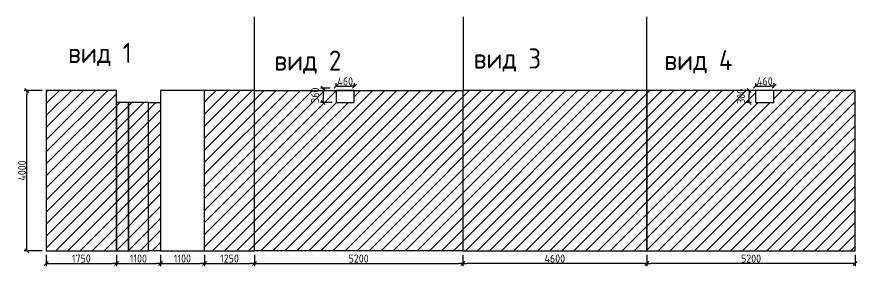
# Model space of a CAD drawing. Header units: millimetres. Extents: x -24360 to 609566, y -391049 to 148426.
# Drawn here: x 276359 to 297345, y -296750 to -290530 of the extents above; entities that cross this region are included whole.
import ezdxf

# ---------------------------------------------------------------- set-up
doc = ezdxf.new("R2010")
doc.units = ezdxf.units.MM
doc.layers.get('Defpoints').update_dxf_attribs({"color": 140})
for name, color, linetype, lineweight in [('осново', 7, 'Continuous', 30), ('Уголки', 1, 'Continuous', 30), ('Штриховка', 7, 'Continuous', 30)]:
    doc.layers.add(name, color=color, linetype=linetype, lineweight=lineweight)
doc.styles.add('СПДС', font='isocpeur.ttf', dxfattribs={"width": 0.9})
doc.dimstyles.new('Размера А3', dxfattribs={"dimtxt": 200, "dimasz": 100, "dimexe": 70, "dimexo": 100, "dimgap": 20, "dimtad": 1, "dimdec": 0, "dimrnd": 10, "dimzin": 0, "dimdsep": 46, "dimtxsty": 'СПДС', "dimblk": 'ARROWHEAD_6', "dimcen": 1, "dimclrd": 256, "dimclre": 256, "dimclrt": 256, "dimazin": 0, "dimtfac": 1, "dimtdec": 0, "dimtmove": 2, "dimatfit": 3, "dimfxl": 1, "dimtolj": 1, "dimtzin": 0, "dimarcsym": 0})

# ---------------------------------------------------------------- blocks, each defined once
blk = doc.blocks.new('ARROWHEAD_6')
at = {"color": 0, "linetype": 'Continuous'}
for p, q in [((0, 0), (-1, 0)), ((-0.5, -0.5), (0.5, 0.5))]:
    blk.add_line(p, q, dxfattribs=at)
blk = doc.blocks.new('*D618')
at = {"lineweight": -2, "transparency": 16777216}
for p, q in [((284331, -292264), (284331, -292189)), ((284431, -292259), (284691, -292259)), ((284791, -292264), (284791, -292189))]:
    blk.add_line(p, q, dxfattribs=at)
at = {"layer": 'Defpoints', "color": 0, "lineweight": 15, "transparency": 16777216}
for p in [(284791, -292259), (284331, -292364), (284791, -292364)]:
    blk.add_point(p, dxfattribs=at)
at = {"lineweight": -2, "transparency": 16777216, "xscale": 100, "yscale": 100, "zscale": 100, "rotation": 180}
blk.add_blockref('ARROWHEAD_6', (284331, -292259), dxfattribs=at)
at = {"lineweight": -2, "transparency": 16777216, "xscale": 100, "yscale": 100, "zscale": 100}
blk.add_blockref('ARROWHEAD_6', (284791, -292259), dxfattribs=at)
at = {"transparency": 16777216, "insert": (284561, -292139), "char_height": 200, "attachment_point": 5, "style": 'СПДС'}
blk.add_mtext('\\A1;460', dxfattribs=at)
blk = doc.blocks.new('*D620')
at = {"lineweight": -2, "transparency": 16777216}
for p, q in [((294810, -292264), (294810, -292189)), ((294910, -292259), (295170, -292259)), ((295270, -292264), (295270, -292189))]:
    blk.add_line(p, q, dxfattribs=at)
at = {"layer": 'Defpoints', "color": 0, "lineweight": 15, "transparency": 16777216}
for p in [(295270, -292259), (294810, -292364), (295270, -292364)]:
    blk.add_point(p, dxfattribs=at)
at = {"lineweight": -2, "transparency": 16777216, "xscale": 100, "yscale": 100, "zscale": 100, "rotation": 180}
blk.add_blockref('ARROWHEAD_6', (294810, -292259), dxfattribs=at)
at = {"lineweight": -2, "transparency": 16777216, "xscale": 100, "yscale": 100, "zscale": 100}
blk.add_blockref('ARROWHEAD_6', (295270, -292259), dxfattribs=at)
at = {"transparency": 16777216, "insert": (295040, -292139), "char_height": 200, "attachment_point": 5, "style": 'СПДС'}
blk.add_mtext('\\A1;460', dxfattribs=at)
blk = doc.blocks.new('*D621')
at = {"lineweight": -2, "transparency": 16777216}
for p, q in [((294710, -292364), (294575, -292364)), ((294645, -292564), (294645, -292464)), ((294710, -292664), (294575, -292664))]:
    blk.add_line(p, q, dxfattribs=at)
at = {"layer": 'Defpoints', "color": 0, "lineweight": 15, "transparency": 16777216}
for p in [(294645, -292364), (294810, -292364), (294810, -292664)]:
    blk.add_point(p, dxfattribs=at)
at = {"lineweight": -2, "transparency": 16777216, "xscale": 100, "yscale": 100, "zscale": 100}
for p, rotation in [((294645, -292364), 90), ((294645, -292664), 270)]:
    blk.add_blockref('ARROWHEAD_6', p, dxfattribs=dict(at, rotation=rotation))
at = {"transparency": 16777216, "insert": (294445, -292514), "char_height": 200, "attachment_point": 5, "rotation": 90, "style": 'СПДС'}
blk.add_mtext('\\A1;300', dxfattribs=at)
blk = doc.blocks.new('*D891')
at = {"lineweight": -2, "transparency": 16777216}
for p, q in [((276995, -292364), (276540, -292364)), ((276610, -296264), (276610, -292464)), ((276995, -296364), (276540, -296364))]:
    blk.add_line(p, q, dxfattribs=at)
at = {"layer": 'Defpoints', "color": 0, "lineweight": 15, "transparency": 16777216}
for p in [(276610, -292364), (277095, -292364), (277095, -296364)]:
    blk.add_point(p, dxfattribs=at)
at = {"lineweight": -2, "transparency": 16777216, "xscale": 100, "yscale": 100, "zscale": 100}
for p, rotation in [((276610, -292364), 90), ((276610, -296364), 270)]:
    blk.add_blockref('ARROWHEAD_6', p, dxfattribs=dict(at, rotation=rotation))
at = {"transparency": 16777216, "insert": (276490, -294364), "char_height": 200, "attachment_point": 5, "rotation": 90, "style": 'СПДС'}
blk.add_mtext('\\A1;4000', dxfattribs=at)
blk = doc.blocks.new('*D892')
at = {"lineweight": -2, "transparency": 16777216}
for p, q in [((277095, -296464), (277095, -296750)), ((278845, -296464), (278845, -296750)), ((277195, -296680), (278745, -296680))]:
    blk.add_line(p, q, dxfattribs=at)
at = {"layer": 'Defpoints', "color": 0, "lineweight": 15, "transparency": 16777216}
for p in [(277095, -296364), (278845, -296364), (278845, -296680)]:
    blk.add_point(p, dxfattribs=at)
at = {"lineweight": -2, "transparency": 16777216, "xscale": 100, "yscale": 100, "zscale": 100, "rotation": 180}
blk.add_blockref('ARROWHEAD_6', (277095, -296680), dxfattribs=at)
at = {"lineweight": -2, "transparency": 16777216, "xscale": 100, "yscale": 100, "zscale": 100}
blk.add_blockref('ARROWHEAD_6', (278845, -296680), dxfattribs=at)
at = {"transparency": 16777216, "insert": (277970, -296560), "char_height": 200, "attachment_point": 5, "style": 'СПДС'}
blk.add_mtext('\\A1;1750', dxfattribs=at)
blk = doc.blocks.new('*D893')
at = {"lineweight": -2, "transparency": 16777216}
for p, q in [((278845, -296464), (278845, -296750)), ((279945, -296464), (279945, -296750)), ((278945, -296680), (279845, -296680))]:
    blk.add_line(p, q, dxfattribs=at)
at = {"layer": 'Defpoints', "color": 0, "lineweight": 15, "transparency": 16777216}
for p in [(278845, -296364), (279945, -296364), (279945, -296680)]:
    blk.add_point(p, dxfattribs=at)
at = {"lineweight": -2, "transparency": 16777216, "xscale": 100, "yscale": 100, "zscale": 100, "rotation": 180}
blk.add_blockref('ARROWHEAD_6', (278845, -296680), dxfattribs=at)
at = {"lineweight": -2, "transparency": 16777216, "xscale": 100, "yscale": 100, "zscale": 100}
blk.add_blockref('ARROWHEAD_6', (279945, -296680), dxfattribs=at)
at = {"transparency": 16777216, "insert": (279395, -296560), "char_height": 200, "attachment_point": 5, "style": 'СПДС'}
blk.add_mtext('\\A1;1100', dxfattribs=at)
blk = doc.blocks.new('*D894')
at = {"lineweight": -2, "transparency": 16777216}
for p, q in [((279945, -296464), (279945, -296750)), ((281045, -296464), (281045, -296750)), ((280045, -296680), (280945, -296680))]:
    blk.add_line(p, q, dxfattribs=at)
at = {"layer": 'Defpoints', "color": 0, "lineweight": 15, "transparency": 16777216}
for p in [(279945, -296364), (281045, -296364), (281045, -296680)]:
    blk.add_point(p, dxfattribs=at)
at = {"lineweight": -2, "transparency": 16777216, "xscale": 100, "yscale": 100, "zscale": 100, "rotation": 180}
blk.add_blockref('ARROWHEAD_6', (279945, -296680), dxfattribs=at)
at = {"lineweight": -2, "transparency": 16777216, "xscale": 100, "yscale": 100, "zscale": 100}
blk.add_blockref('ARROWHEAD_6', (281045, -296680), dxfattribs=at)
at = {"transparency": 16777216, "insert": (280495, -296560), "char_height": 200, "attachment_point": 5, "style": 'СПДС'}
blk.add_mtext('\\A1;1100', dxfattribs=at)
blk = doc.blocks.new('*D895')
at = {"lineweight": -2, "transparency": 16777216}
for p, q in [((281045, -296464), (281045, -296750)), ((282295, -296464), (282295, -296750)), ((281145, -296680), (282195, -296680))]:
    blk.add_line(p, q, dxfattribs=at)
at = {"layer": 'Defpoints', "color": 0, "lineweight": 15, "transparency": 16777216}
for p in [(281045, -296364), (282295, -296364), (282295, -296680)]:
    blk.add_point(p, dxfattribs=at)
at = {"lineweight": -2, "transparency": 16777216, "xscale": 100, "yscale": 100, "zscale": 100, "rotation": 180}
blk.add_blockref('ARROWHEAD_6', (281045, -296680), dxfattribs=at)
at = {"lineweight": -2, "transparency": 16777216, "xscale": 100, "yscale": 100, "zscale": 100}
blk.add_blockref('ARROWHEAD_6', (282295, -296680), dxfattribs=at)
at = {"transparency": 16777216, "insert": (281670, -296560), "char_height": 200, "attachment_point": 5, "style": 'СПДС'}
blk.add_mtext('\\A1;1250', dxfattribs=at)
blk = doc.blocks.new('*D896')
at = {"lineweight": -2, "transparency": 16777216}
for p, q in [((284181, -292309), (283940, -292309)), ((284010, -292409), (284010, -292564)), ((284231, -292664), (283940, -292664))]:
    blk.add_line(p, q, dxfattribs=at)
at = {"layer": 'Defpoints', "color": 0, "lineweight": 15, "transparency": 16777216}
for p in [(284281, -292309), (284010, -292664), (284331, -292664)]:
    blk.add_point(p, dxfattribs=at)
at = {"lineweight": -2, "transparency": 16777216, "xscale": 100, "yscale": 100, "zscale": 100}
for p, rotation in [((284010, -292309), 90), ((284010, -292664), 270)]:
    blk.add_blockref('ARROWHEAD_6', p, dxfattribs=dict(at, rotation=rotation))
at = {"transparency": 16777216, "insert": (283810, -292486), "char_height": 200, "attachment_point": 5, "rotation": 90, "style": 'СПДС'}
blk.add_mtext('\\A1;360', dxfattribs=at)
blk = doc.blocks.new('*D897')
at = {"lineweight": -2, "transparency": 16777216}
for p, q in [((282295, -296464), (282295, -296750)), ((287495, -296464), (287495, -296750)), ((282395, -296680), (287395, -296680))]:
    blk.add_line(p, q, dxfattribs=at)
at = {"layer": 'Defpoints', "color": 0, "lineweight": 15, "transparency": 16777216}
for p in [(282295, -296364), (287495, -296364), (287495, -296680)]:
    blk.add_point(p, dxfattribs=at)
at = {"lineweight": -2, "transparency": 16777216, "xscale": 100, "yscale": 100, "zscale": 100, "rotation": 180}
blk.add_blockref('ARROWHEAD_6', (282295, -296680), dxfattribs=at)
at = {"lineweight": -2, "transparency": 16777216, "xscale": 100, "yscale": 100, "zscale": 100}
blk.add_blockref('ARROWHEAD_6', (287495, -296680), dxfattribs=at)
at = {"transparency": 16777216, "insert": (284895, -296560), "char_height": 200, "attachment_point": 5, "style": 'СПДС'}
blk.add_mtext('\\A1;5200', dxfattribs=at)
blk = doc.blocks.new('*D898')
at = {"lineweight": -2, "transparency": 16777216}
for p, q in [((287495, -296464), (287495, -296750)), ((292095, -296464), (292095, -296750)), ((291995, -296680), (287595, -296680))]:
    blk.add_line(p, q, dxfattribs=at)
at = {"layer": 'Defpoints', "color": 0, "lineweight": 15, "transparency": 16777216}
for p in [(287495, -296364), (292095, -296364), (287495, -296680)]:
    blk.add_point(p, dxfattribs=at)
at = {"lineweight": -2, "transparency": 16777216, "xscale": 100, "yscale": 100, "zscale": 100, "rotation": 180}
blk.add_blockref('ARROWHEAD_6', (287495, -296680), dxfattribs=at)
at = {"lineweight": -2, "transparency": 16777216, "xscale": 100, "yscale": 100, "zscale": 100}
blk.add_blockref('ARROWHEAD_6', (292095, -296680), dxfattribs=at)
at = {"transparency": 16777216, "insert": (289795, -296560), "char_height": 200, "attachment_point": 5, "style": 'СПДС'}
blk.add_mtext('\\A1;4600', dxfattribs=at)
blk = doc.blocks.new('*D899')
at = {"lineweight": -2, "transparency": 16777216}
for p, q in [((292095, -296464), (292095, -296750)), ((297295, -296464), (297295, -296750)), ((297195, -296680), (292195, -296680))]:
    blk.add_line(p, q, dxfattribs=at)
at = {"layer": 'Defpoints', "color": 0, "lineweight": 15, "transparency": 16777216}
for p in [(292095, -296364), (297295, -296364), (292095, -296680)]:
    blk.add_point(p, dxfattribs=at)
at = {"lineweight": -2, "transparency": 16777216, "xscale": 100, "yscale": 100, "zscale": 100, "rotation": 180}
blk.add_blockref('ARROWHEAD_6', (292095, -296680), dxfattribs=at)
at = {"lineweight": -2, "transparency": 16777216, "xscale": 100, "yscale": 100, "zscale": 100}
blk.add_blockref('ARROWHEAD_6', (297295, -296680), dxfattribs=at)
at = {"transparency": 16777216, "insert": (294695, -296560), "char_height": 200, "attachment_point": 5, "style": 'СПДС'}
blk.add_mtext('\\A1;5200', dxfattribs=at)

msp = doc.modelspace()

# ---------------------------------------------------------------- hatches: boundary and pattern name
at = {"layer": 'осново'}
h = msp.add_hatch(dxfattribs=at)
h.set_pattern_fill('ANSI31', color=3, scale=67)
h.paths.add_polyline_path([(278845.305, -292663.857), (278845.305, -292363.857), (277095.305, -292363.857), (277095.305, -296363.857), (278845.305, -296363.857)])
h.paths.add_polyline_path([(279145.305, -292663.857), (278845.305, -292663.857), (278845.305, -296363.857), (279145.305, -296363.857)])
h.paths.add_polyline_path([(279645.305, -292663.857), (279145.305, -292663.857), (279145.305, -296363.857), (279645.305, -296363.857)])
h.paths.add_polyline_path([(279945.305, -292663.857), (279645.305, -292663.857), (279645.305, -296363.857), (279945.305, -296363.857)])
h.paths.add_polyline_path([(282295.305, -292363.857), (281045.305, -292363.857), (281045.305, -296363.857), (282295.305, -296363.857)])
h.paths.add_polyline_path([(287495.305, -292363.857), (284780.717, -292363.857), (284780.717, -292663.857), (284330.717, -292663.857), (284330.717, -292363.857), (282295.305, -292363.857), (282295.305, -296363.857), (287495.305, -296363.857)])
h.paths.add_polyline_path([(292095.305, -292363.857), (287495.305, -292363.857), (287495.305, -296363.857), (292095.305, -296363.857)])
h.paths.add_polyline_path([(297295.305, -292363.857), (295259.893, -292363.857), (295259.893, -292663.857), (294809.893, -292663.857), (294809.893, -292363.857), (292095.305, -292363.857), (292095.305, -296363.857), (297295.305, -296363.857)])

# ---------------------------------------------------------------- linework, layer by layer
for points in [[(282295.305, -292363.857), (282295.305, -290530)], [(287514.007, -292363.857), (287514.007, -290530)], [(292095.305, -292363.857), (292095.305, -290530)]]:
    msp.add_lwpolyline(points)
for points in [[(277095.305, -296363.857), (278845.305, -296363.857), (278845.305, -292363.857), (277095.305, -292363.857)], [(279945.305, -296363.857), (282295.305, -296363.857), (282295.305, -292363.857), (279945.305, -292363.857)], [(282295.305, -296363.857), (282295.305, -292363.857), (287495.305, -292363.857), (287495.305, -296363.857)], [(287495.305, -296363.857), (292095.305, -296363.857), (292095.305, -292363.857), (287495.305, -292363.857)], [(292095.305, -292363.857), (292095.305, -296363.857), (297295.305, -296363.857), (297295.305, -292363.857)], [(279145.305, -292663.857), (278845.305, -292663.857), (278845.305, -296363.857), (279145.305, -296363.857)], [(279645.305, -292663.857), (279945.305, -292663.857), (279945.305, -296363.857), (279645.305, -296363.857)]]:
    msp.add_lwpolyline(points, close=True, dxfattribs=at)
at = {"layer": 'Уголки'}
for points in [[(279145.305, -296363.857), (279145.305, -292663.857)], [(279645.305, -296363.857), (279645.305, -292663.857)]]:
    msp.add_lwpolyline(points, dxfattribs=at)
at = {"layer": 'Штриховка'}
for points in [[(279945.305, -296363.857), (281045.305, -296363.857), (281045.305, -292363.857), (279945.305, -292363.857)], [(284330.717, -292663.857), (284780.717, -292663.857), (284780.717, -292363.857), (284330.717, -292363.857)], [(295259.893, -292363.857), (294809.893, -292363.857), (294809.893, -292663.857), (295259.893, -292663.857)], [(279145.305, -296363.857), (279645.305, -296363.857), (279645.305, -292663.857), (279145.305, -292663.857)]]:
    msp.add_lwpolyline(points, close=True, dxfattribs=at)

# ---------------------------------------------------------------- texts
at = {"layer": 'осново', "char_height": 500, "attachment_point": 1, "style": 'СПДС'}
for s, insert in [('вид 1', (277640, -291180)), ('вид 2', (282790, -291370)), ('вид 3', (287770, -291320)), ('вид 4', (292530, -291360))]:
    msp.add_mtext_dynamic_manual_height_columns(s, width=3371.81454, gutter_width=1678.372, heights=[0], dxfattribs=dict(at, insert=insert))

# ---------------------------------------------------------------- dimensions: what is measured, and where the dimension line sits
for base, p1, p2, picture, middle in [((284790.717, -292258.84), (284330.717, -292363.857), (284790.717, -292363.857), '*D618', (284560.717, -292138.84)), ((295269.893, -292258.84), (294809.893, -292363.857), (295269.893, -292363.857), '*D620', (295039.893, -292138.84)), ((278845.305, -296680), (277095.305, -296363.857), (278845.305, -296363.857), '*D892', (277970.305, -296560)), ((279945.305, -296680), (278845.305, -296363.857), (279945.305, -296363.857), '*D893', (279395.305, -296560)), ((281045.305, -296680), (279945.305, -296363.857), (281045.305, -296363.857), '*D894', (280495.305, -296560)), ((282295.305, -296680.38), (281045.305, -296363.857), (282295.305, -296363.857), '*D895', (281670.305, -296560.38)), ((287495.305, -296680.38), (282295.305, -296363.857), (287495.305, -296363.857), '*D897', (284895.305, -296560.38)), ((287495.305, -296680.38), (292095.305, -296363.857), (287495.305, -296363.857), '*D898', (289795.305, -296560.38)), ((292095.305, -296680.38), (297295.305, -296363.857), (292095.305, -296363.857), '*D899', (294695.305, -296560.38))]:
    dim = msp.add_linear_dim(base=base, p1=p1, p2=p2, dimstyle='Размера А3')
    dim.commit()
    dim.dimension.update_dxf_attribs({"geometry": picture, "text_midpoint": middle})
for base, p1, p2, picture, middle in [((276610, -292363.857), (277095.305, -296363.857), (277095.305, -292363.857), '*D891', (276490, -294363.857)), ((284010, -292663.857), (284280.717, -292308.84), (284330.717, -292663.857), '*D896', (283810, -292486.349)), ((294645.467, -292363.857), (294809.893, -292663.857), (294809.893, -292363.857), '*D621', (294445.467, -292513.857))]:
    dim = msp.add_linear_dim(base=base, p1=p1, p2=p2, angle=90, dimstyle='Размера А3')
    dim.commit()
    dim.dimension.update_dxf_attribs({"geometry": picture, "text_midpoint": middle})

doc.saveas('drawing.dxf')
